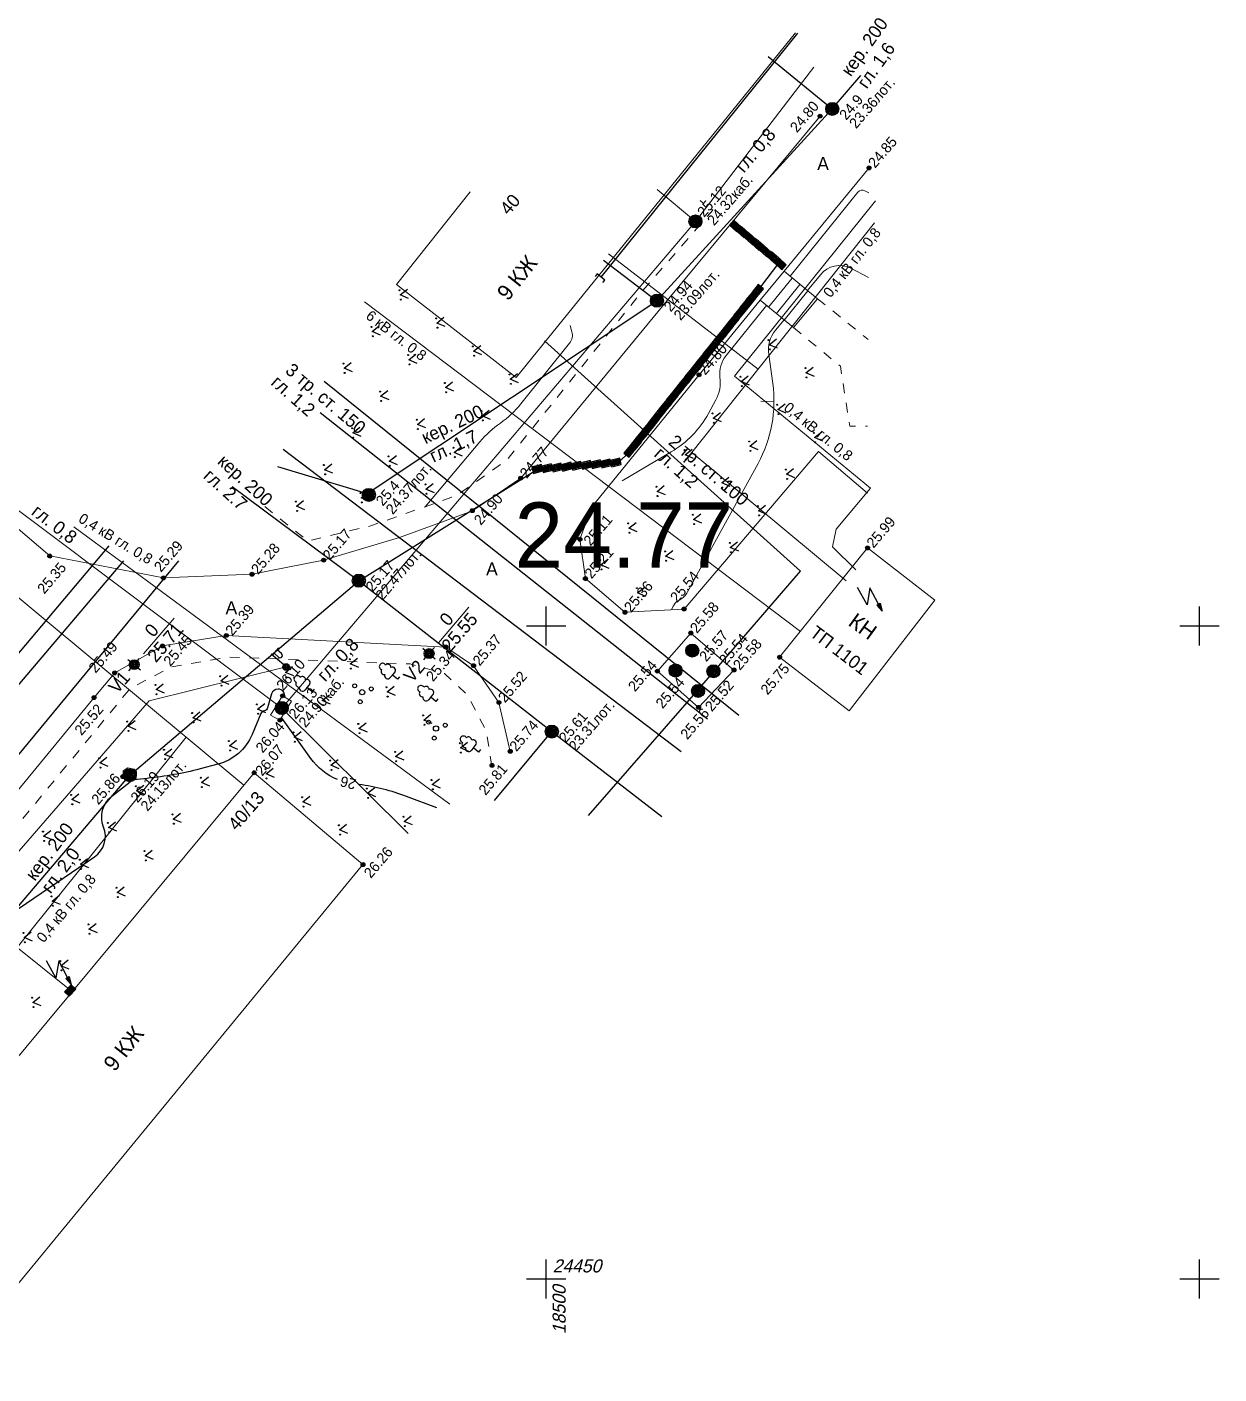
# Model space of a CAD drawing. Header units: metres. Extents: x 16881 to 20071, y 24181 to 25063.
# Drawn here: x 18460.3 to 18551.5, y 24442.7 to 24545.9 of the extents above; entities that cross this region are included whole.
import ezdxf
from ezdxf.enums import TextEntityAlignment as Align

# ---------------------------------------------------------------- set-up
doc = ezdxf.new("R2010")
doc.units = ezdxf.units.M
doc.linetypes.add('g5_01_5x1_5', pattern=[1.5, 0.75, -0.75])
for name, color, linetype in [('01_Геодезические пункты', 7, 'Continuous'), ('02_Сетка', 7, 'Continuous'), ('03_Здания и строения', 7, 'Continuous'), ('06_Инженерно-технические сооружения', 7, 'Continuous'), ('07_Объекты электропередачи', 7, 'Continuous'), ('10_Границы покрытий и угодий', 7, 'Continuous'), ('13_Растительность', 7, 'Continuous'), ('19_Горизонтали', 7, 'Continuous'), ('30_Канализация', 7, 'Continuous'), ('31_Водопровод', 7, 'Continuous'), ('32_Теплосеть', 7, 'Continuous'), ('33_Газопровод', 7, 'Continuous'), ('35_Телефон', 7, 'Continuous'), ('37_Кабель низкого напряжения', 7, 'Continuous'), ('38_Кабели высокого напряжения', 7, 'Continuous'), ('44_Крышки колодцев', 7, 'Continuous'), ('61_Отметки высоты поверхности', 7, 'Continuous'), ('Сетка', 7, 'Continuous')]:
    doc.layers.add(name, color=color, linetype=linetype)
doc.styles.add('LIKE11', font='bm431.shx')
doc.styles.add('LIKE14', font='p131.shx')
doc.styles.add('LIKE17', font='d431.shx')
doc.styles.add('LIKE32', font='peteri.shx')
doc.styles.add('LIKE36', font='pragmai.shx')
doc.styles.add('Line_GUGK', font='')
doc.styles.add('pragmai.shx', font='pragmai.shx')
doc.styles.get('Line_GUGK').set_extended_font_data('Bm431', italic=True)
doc.linetypes.add('g5_119_1', pattern='A,4,-1,[31,GUGK_2005.shx,S=0.1,R=0,X=0,Y=0],0.35,[31,GUGK_2005.shx,S=0.08,R=0,X=0,Y=0],3.3,[31,GUGK_2005.shx,S=0.08,R=180,X=0,Y=0],0.35,[31,GUGK_2005.shx,S=0.1,R=180,X=0,Y=0],-1', length=10)
doc.linetypes.add('g5_119_3', pattern='A,4,-1,[31,GUGK_2005.shx,S=0.1,R=0,X=0,Y=0],4,[31,GUGK_2005.shx,S=0.1,R=180,X=0,Y=0],-1', length=10)
doc.linetypes.add('g5_121_g', pattern='A,4,-0.4,["Г",Line_GUGK,S=1,R=0,X=0,Y=-0.5],-1.2,12', length=17.6)
doc.linetypes.add('g5_121_kl', pattern='A,4,-0.4,["Кл",Line_GUGK,S=1,R=0,X=0,Y=-0.5],-2.2,12', length=18.6)
doc.linetypes.add('g5_122_g', pattern='A,1,-1,1.5,-0.4,["Г",Line_GUGK,S=1,R=0,X=0,Y=-0.5],-1.5,1.5,-1,4,-1,4,-1,3', length=20.9)
doc.linetypes.add('g5_122_k', pattern='A,1,-1,1.5,-0.4,["К",Line_GUGK,S=1,R=0,X=0,Y=-0.5],-1.5,1.5,-1,4,-1,4,-1,3', length=20.9)
doc.linetypes.add('g5_122_kl', pattern='A,1,-1,1.5,-0.4,["Кл",Line_GUGK,S=1,R=0,X=0,Y=-0.5],-2.4,1.5,-1,4,-1,4,-1,3', length=21.8)
doc.linetypes.add('g5_122_t', pattern='A,1,-1,1.5,-0.4,["Т",Line_GUGK,S=1,R=0,X=0,Y=-0.5],-1.5,1.5,-1,4,-1,4,-1,3', length=20.9)
doc.linetypes.add('g5_122_v', pattern='A,1,-1,1.5,-0.4,["В",Line_GUGK,S=1,R=0,X=0,Y=-0.5],-1.5,1.5,-1,4,-1,4,-1,3', length=20.9)
doc.linetypes.add('g5_133_t', pattern='A,2,[27,GUGK_2005.shx,S=0.4,R=0,X=0,Y=0],2,-1,2,[27,GUGK_2005.shx,S=0.4,R=0,X=0,Y=0],2,-1,2,[27,GUGK_2005.shx,S=0.4,R=0,X=0,Y=0],2,-0.1,["V",Line_GUGK,S=1,R=0,X=0,Y=-0.5],-1', length=15.1)

# ---------------------------------------------------------------- blocks, each defined once
blk = doc.blocks.new('g5_012')
at = {"color": 92}
for points in [[(0, -1.5), (0, 1.5)], [(-1.5, 0), (1.5, 0)]]:
    blk.add_lwpolyline(points, dxfattribs=at)
blk = doc.blocks.new('g5_416')
at = {"color": 0}
blk.add_lwpolyline([(0.36, 0.6), (0, 0), (-0.36, 0.6)], dxfattribs=at)
for centre in [(-0.36, 0), (0.36, 0)]:
    blk.add_circle(centre, 0.0375, dxfattribs=at)
blk = doc.blocks.new('g5_330')
blk.add_hatch(color=0).paths.add_polyline_path([(0.15, 0, 1), (-0.15, 0, 1)])
at = {"color": 0}
blk.add_circle((0, 0), 0.15, dxfattribs=at)
blk = doc.blocks.new('g5_117kb')
h = blk.add_hatch(color=255)
h.paths.add_polyline_path([(0.04, 0.04), (0.46, 0.04, 0.367426), (0.04, 0.46)])
h.paths.add_polyline_path([(-0.04, 0.46, 0.367426), (-0.46, 0.04), (-0.04, 0.04)])
h.paths.add_polyline_path([(-0.04, -0.04), (-0.46, -0.04, 0.367426), (-0.04, -0.46)])
h.paths.add_polyline_path([(0.04, -0.46, 0.367426), (0.46, -0.04), (0.04, -0.04)])
at = {"color": 0}
for points in [[(-0.5, 0), (0.5, 0)], [(0, 0.5), (0, -0.5)]]:
    blk.add_lwpolyline(points, dxfattribs=at)
blk.add_circle((0, 0), 0.5, dxfattribs=at)
blk = doc.blocks.new('g5_128a')
h = blk.add_hatch(color=255)
h.paths.add_polyline_path([(-0.1625, 0.2125), (-0.3375, 0.2125), (-0.3375, -0.2125), (-0.1625, -0.2125)])
h.paths.add_polyline_path([(0.0875, 0.2125), (-0.0875, 0.2125), (-0.0875, -0.2125), (0.0875, -0.2125)])
h.paths.add_polyline_path([(0.3375, 0.2125), (0.1625, 0.2125), (0.1625, -0.2125), (0.3375, -0.2125)])
at = {"color": 0}
blk.add_lwpolyline([(-0.375, -0.25), (0.375, -0.25), (0.375, 0.25), (-0.375, 0.25)], close=True, dxfattribs=at)
for points in [[(-0.125, -0.25), (-0.125, 0.25)], [(0.125, -0.25), (0.125, 0.25)]]:
    blk.add_lwpolyline(points, dxfattribs=at)
blk = doc.blocks.new('g5_117sv')
h = blk.add_hatch(color=255)
h.paths.add_polyline_path([(-0.04, 0.46, 0.390634), (-0.46, 0, 0.11106), (-0.42, -0.2), (-0.04, 0.02)])
h.paths.add_polyline_path([(0.04, 0.02), (0.42, -0.2, 0.11106), (0.46, 0, 0.390634), (0.04, 0.46)])
h.paths.add_polyline_path([(-0.38, -0.26, 0.524447), (0.38, -0.26), (0, -0.04)])
at = {"color": 0}
for points in [[(0, 0.5), (0, 0)], [(0, 0), (-0.43, -0.25)], [(0.43, -0.25), (0, 0)]]:
    blk.add_lwpolyline(points, dxfattribs=at)
blk.add_circle((0, 0), 0.5, dxfattribs=at)
blk = doc.blocks.new('g5_121_7a')
at = {"color": 0, "lineweight": 30}
blk.add_lwpolyline([(0.25, 0.375), (0, 0.375), (0, -0.375), (0.25, -0.375)], dxfattribs=at)
blk = doc.blocks.new('g5_117t')
h = blk.add_hatch(color=255)
h.paths.add_polyline_path([(-0.04, -0.04), (-0.46, -0.04, 0.367426), (-0.04, -0.46)])
h.paths.add_polyline_path([(0.04, -0.46, 0.367426), (0.46, -0.04), (0.04, -0.04)])
h.paths.add_polyline_path([(0.46, 0.04, 0.921954), (-0.46, 0.04)])
at = {"color": 0}
for points in [[(-0.5, 0), (0.5, 0)], [(0, -0.5), (0, 0)]]:
    blk.add_lwpolyline(points, dxfattribs=at)
blk.add_circle((0, 0), 0.5, dxfattribs=at)
blk = doc.blocks.new('g5_112')
blk.add_hatch(color=0).paths.add_polyline_path([(0, 0), (0.08, 0.61), (0.36, 0.5)])
at = {"color": 0}
blk.add_lwpolyline([(0.22, 0.56), (0.75, 1.88), (-0.38, 1.2), (0.15, 2.6)], dxfattribs=at)
blk.add_lwpolyline([(0, 0), (0.08, 0.61), (0.36, 0.5)], close=True, dxfattribs=at)
blk = doc.blocks.new('g5_110_1c')
h = blk.add_hatch(color=255)
edge = h.paths.add_edge_path()
edge.add_arc((0, 0), 0.212, 0, 360)
edge = h.paths.add_edge_path(flags=16)
edge.add_arc((0, 0), 0.0975, 0, 360)
h = blk.add_hatch(color=0)
edge = h.paths.add_edge_path()
edge.add_arc((0, 0), 0.06, 0, 360)
at = {"color": 0}
for p, q in [((0, 0.25), (0, 1.5)), ((0, 1.38), (0.75, 1.38))]:
    blk.add_line(p, q, dxfattribs=at)
blk.add_lwpolyline([(0.2, 1.38), (0.2, 0.93, 1.040016), (0.55, 0.93), (0.55, 1.38)], format="xyb", dxfattribs=at)
for radius in [0.25, 0.06]:
    blk.add_circle((0, 0), radius, dxfattribs=at)
blk = doc.blocks.new('g5_005_1')
h = blk.add_hatch(color=255)
edge = h.paths.add_edge_path()
edge.add_arc((0, 0), 0.338, 0, 360)
edge = h.paths.add_edge_path(flags=16)
edge.add_arc((0, 0), 0.1, 0, 360)
at = {"color": 0}
for p, q in [((-0.625, 0), (-0.375, 0)), ((0, 0.625), (0, 0.375)), ((0.375, 0), (0.625, 0)), ((0, -0.375), (0, -0.625))]:
    blk.add_line(p, q, dxfattribs=at)
for radius in [0.375, 0.0625]:
    blk.add_circle((0, 0), radius, dxfattribs=at)
blk = doc.blocks.new('g5_394')
at = {"color": 0}
for centre, radius in [((0, 0), 0.2), ((0, 0.75), 0.15), ((-0.65, -0.37), 0.15), ((0.65, -0.37), 0.15)]:
    blk.add_circle(centre, radius, dxfattribs=at)
blk = doc.blocks.new('g5_367_1')
at = {"color": 0}
for points in [[(0, 0.5), (-0.26, 0.5)], [(0, 0.5), (0.26, 0.5)], [(0, 0), (0, 0.5)], [(0.25, 0), (0, 0)]]:
    blk.add_lwpolyline(points, dxfattribs=at)
for centre, start, end in [((-0.2, 1.16), 97.9406, 227.8197), ((0, 1.5), 90, 202.242), ((0, 1.5), 337.758, 90), ((0.2, 1.16), 312.1803, 82.0594), ((-0.26, 0.75), 115.6346, 270), ((0.26, 0.75), 270, 64.3654)]:
    blk.add_arc(centre, 0.25, start, end, dxfattribs=at)
blk = doc.blocks.new('g5_117kl')
h = blk.add_hatch(color=255)
h.paths.add_polyline_path([(0.42, 0.2, 0.633652), (-0.42, 0.2)])
h.paths.add_polyline_path([(-0.45, 0.12, 0.067116), (-0.46, 0, 0.067116), (-0.45, -0.12), (0.45, -0.12, 0.067116), (0.46, 0, 0.067116), (0.45, 0.12)])
h.paths.add_polyline_path([(-0.42, -0.2, 0.633652), (0.42, -0.2)])
at = {"color": 0}
for p, q in [((-0.47, 0.16), (0.47, 0.16)), ((-0.47, -0.16), (0.47, -0.16))]:
    blk.add_line(p, q, dxfattribs=at)
blk.add_circle((0, 0), 0.5, dxfattribs=at)
blk = doc.blocks.new('g5_113a')
blk.add_hatch(color=0).paths.add_polyline_path([(-0.375, 0), (0.375, 0), (0.375, 0.5), (-0.375, 0.5)])
at = {"color": 0}
blk.add_lwpolyline([(-0.375, 0), (0.375, 0), (0.375, 0.5), (-0.375, 0.5)], close=True, dxfattribs=at)
blk = doc.blocks.new('g_scratch')
at = {"color": 0, "linetype": 'ByBlock', "lineweight": 15}
blk.add_line((0, 0), (1, 0), dxfattribs=at)

msp = doc.modelspace()

# ---------------------------------------------------------------- linework, layer by layer
at = {"layer": '01_Геодезические пункты', "color": 7, "lineweight": 20, "flags": 128}
for points in [[(18494.09, 24501.44), (18491.76, 24498.72)], [(18471.53, 24500.6), (18469.19, 24497.87)]]:
    msp.add_lwpolyline(points, dxfattribs=at)
at = {"layer": '03_Здания и строения', "color": 7, "linetype": 'Continuous', "lineweight": 20, "flags": 128}
for points in [[(18519.1, 24545.41), (18497.7, 24519.03), (18488.55, 24526.16), (18494.18, 24533.25)], [(18517.87, 24497.61), (18523.19, 24493.51), (18529.74, 24501.99), (18524.6, 24505.98), (18517.87, 24497.61)], [(18477.66, 24488.76), (18444.31, 24448.67), (18439.88, 24452.41), (18408.3, 24414.86), (18403.63, 24418.76), (18376.53, 24386.5), (18385.52, 24379), (18412.15, 24410.84), (18416.55, 24407.21), (18449.1, 24446.15), (18453.65, 24442.43), (18485.97, 24481.74), (18477.66, 24488.76)]]:
    msp.add_lwpolyline(points, dxfattribs=at)
at = {"layer": '06_Инженерно-технические сооружения', "color": 7, "linetype": 'Continuous', "lineweight": 20, "flags": 128}
for points in [[(18518.21, 24527.16), (18520.76, 24525.06), (18518.93, 24522.85), (18516.39, 24524.94), (18518.21, 24527.16)], [(18517.03, 24524.41), (18518.83, 24526.64)], [(18517.63, 24523.92), (18519.43, 24526.15)], [(18518.22, 24523.43), (18520.02, 24525.67)], [(18508.52, 24496.54), (18511.08, 24499.46), (18514.38, 24496.63), (18511.67, 24493.77), (18508.52, 24496.54)], [(18478.91, 24493.16), (18479.83, 24494.65), (18480.51, 24494.25), (18479.63, 24492.79), (18478.91, 24493.16)], [(18468, 24489.13), (18467.64, 24488.9), (18467.62, 24488.46), (18467.84, 24488.17), (18468.26, 24488.13), (18468.63, 24488.41), (18468.65, 24488.83), (18468.48, 24489.03), (18468, 24489.13)]]:
    msp.add_lwpolyline(points, dxfattribs=at)
at = {"layer": '10_Границы покрытий и угодий', "color": 7, "linetype": 'Continuous', "lineweight": 20, "flags": 128}
for points in [[(18455.08, 24505.42), (18457.84, 24508.91), (18462.02, 24505.37), (18470.72, 24503.68), (18477.5, 24503.96), (18482.98, 24505.04), (18488.78, 24506.77), (18494.36, 24508.83), (18498.06, 24511.32), (18509.27, 24524.93), (18520.97, 24539.04)], [(18524.72, 24535.08), (18518.21, 24527.16), (18516.39, 24524.94), (18511.71, 24519.23), (18503.53, 24509.15), (18502.59, 24506.64), (18503.01, 24503.63), (18506.04, 24501.05), (18510.56, 24501.3)], [(18510.56, 24501.3), (18520.85, 24513.37), (18524.61, 24510.16)], [(18497.26, 24490.4), (18496.39, 24494.14), (18494.45, 24496.96), (18492.32, 24498.39), (18475.53, 24499.27), (18470.65, 24498.47), (18466.99, 24496.41), (18465.41, 24494.52), (18450.95, 24476.93), (18440.85, 24464.59), (18431.37, 24453.18), (18411.34, 24428.76)]]:
    msp.add_lwpolyline(points, dxfattribs=at)
at = {"layer": '10_Границы покрытий и угодий', "color": 7, "linetype": 'g5_01_5x1_5', "lineweight": 20, "flags": 128}
for points in [[(18478.48, 24509.14), (18481.75, 24506.51), (18486.59, 24507.67), (18493.13, 24509.97), (18497.01, 24512.71), (18507.37, 24525.65), (18512.75, 24531.83), (18511.79, 24532.57)], [(18520.76, 24525.06), (18524.66, 24521.95)], [(18518.93, 24522.85), (18522.52, 24519.9), (18523.24, 24515.3), (18524.61, 24515.29)], [(18495.84, 24489.3), (18495.42, 24491.98), (18494, 24494.7), (18492.23, 24496.36), (18489.59, 24497.09), (18475.72, 24497.62), (18471.25, 24496.85), (18468.15, 24495.19), (18452.18, 24475.8), (18442.21, 24463.31), (18431.75, 24450.49), (18435.57, 24447.29)]]:
    msp.add_lwpolyline(points, dxfattribs=at)
at = {"layer": '19_Горизонтали', "color": 32, "linetype": 'Continuous', "lineweight": 20, "flags": 128}
for points, elevation in [([(18524.71, 24533.17), (18524.4, 24533.33, 0.356841), (18523.87, 24533.22), (18518.67, 24526.78)], 25), ([(18524.68, 24526.68), (18523.32, 24527.39, 0.356842), (18520.99, 24526.9), (18520.01, 24525.68)], 25.5), ([(18505.83, 24511.11), (18509.58, 24513.33, 0.134577), (18512.42, 24516.27), (18512.99, 24517.31, 0.160802), (18513.31, 24519.05), (18513.31, 24519.05, -0.206699), (18513.77, 24520.7), (18516.87, 24524.54)], 25), ([(18509.6, 24501.24), (18509.72, 24501.51, -0.147667), (18510.1, 24501.92), (18510.23, 24502, 0.134576), (18510.83, 24502.61), (18516.22, 24512.45, 0.160804), (18517.35, 24518.58), (18517.04, 24520.8, -0.206702), (18517.55, 24522.64), (18518.21, 24523.45)], 25.5), ([(18501.85, 24523.02), (18501.98, 24522.53, -0.241152), (18501.8, 24521.66), (18498.06, 24517, -0.070126), (18496.51, 24515.54), (18496.51, 24515.54, 0.064104), (18494.94, 24514.1), (18490.75, 24509.13)], 25)]:
    msp.add_lwpolyline(points, format="xyb", dxfattribs=dict(at, elevation=elevation))
at = {"layer": '19_Горизонтали', "color": 32, "linetype": 'Continuous', "lineweight": 30, "elevation": 26, "flags": 128}
for points in [[(18480.04, 24494.55), (18479.97, 24494.84, 0.328204), (18479.59, 24495.15), (18479.5, 24495.16, 0.351), (18478.99, 24494.8), (18478.69, 24493.73, -0.290534), (18478.44, 24493.51), (18478.44, 24493.51, 0.258172), (18478.17, 24493.3), (18477.5, 24491.69, -0.233016), (18474.87, 24489.41), (18473.52, 24489.05, -0.022718), (18471.51, 24488.62), (18471.51, 24488.62, -0.012958), (18469.48, 24488.33), (18468.45, 24488.21)], [(18484.04, 24488.24, -0.141357), (18482, 24489.86), (18479.76, 24493)], [(18449.49, 24472.43), (18450.39, 24472.56, 0.111433), (18452.04, 24473.21), (18465.44, 24482.33, 0.351995), (18466.14, 24484.6), (18466.14, 24484.6, -0.332637), (18466.77, 24486.96), (18468.18, 24488.07)], [(18491.63, 24486.07), (18489.33, 24486.94, 0.055841), (18485.69, 24487.87, 0.055841)]]:
    msp.add_lwpolyline(points, format="xyb", dxfattribs=at)
at = {"layer": '30_Канализация', "color": 12, "linetype": 'g5_122_k', "lineweight": 30, "flags": 128}
for points in [[(18516.99, 24543.6), (18521.9, 24539.59), (18524.08, 24542.15)], [(18504.4, 24528.01), (18508.48, 24524.91), (18521.9, 24539.59)], [(18479.45, 24512.21), (18486.31, 24510.14), (18508.48, 24524.91)], [(18475.97, 24510.69), (18485.67, 24503.47), (18500.44, 24491.91)], [(18496.06, 24486.65), (18500.44, 24491.91), (18508.87, 24485.4)]]:
    msp.add_lwpolyline(points, dxfattribs=at)
at = {"layer": '30_Канализация', "color": 42, "linetype": 'g5_121_kl', "lineweight": 30, "elevation": 24.79, "flags": 128}
msp.add_lwpolyline([(18516.44, 24525.98), (18517.82, 24527.77)], dxfattribs=at)
at = {"layer": '30_Канализация', "color": 42, "linetype": 'g5_121_kl', "lineweight": 30, "flags": 128}
for points in [[(18505.58, 24512.58), (18506.33, 24513.25)], [(18485.67, 24503.47), (18499.34, 24512.02)]]:
    msp.add_lwpolyline(points, dxfattribs=at)
at = {"layer": '30_Канализация', "color": 42, "linetype": 'g5_122_kl', "lineweight": 30, "flags": 128}
msp.add_lwpolyline([(18360.07, 24384.76), (18396.32, 24430.46), (18409.25, 24436.69), (18431.6, 24464.32), (18440.83, 24456.45), (18468.14, 24488.57), (18485.67, 24503.47)], dxfattribs=at)
at = {"layer": '31_Водопровод', "color": 94, "linetype": 'g5_122_v', "lineweight": 30, "flags": 128}
for points in [[(18341.45, 24538.22), (18425.05, 24468.66), (18437.11, 24471.14), (18466.57, 24506.13)], [(18483.01, 24518.74), (18514.74, 24493.16)], [(18479.89, 24513.55), (18510.33, 24490.39)], [(18435.25, 24466.73), (18467.68, 24504.98)]]:
    msp.add_lwpolyline(points, dxfattribs=at)
at = {"layer": '32_Теплосеть', "color": 5, "linetype": 'g5_122_t', "lineweight": 30, "flags": 128}
for points in [[(18499.89, 24521.84), (18519.47, 24504.19)], [(18482.72, 24516.36), (18512.36, 24492.9)], [(18503.24, 24485.48), (18510.81, 24494.13), (18519.47, 24504.19)]]:
    msp.add_lwpolyline(points, dxfattribs=at)
at = {"layer": '33_Газопровод', "color": 132, "linetype": 'g5_121_g', "lineweight": 30, "flags": 128}
msp.add_lwpolyline([(18504.21, 24526.72), (18519.26, 24545.39)], dxfattribs=at)
at = {"layer": '33_Газопровод', "color": 132, "linetype": 'g5_122_g', "lineweight": 30, "flags": 128}
msp.add_lwpolyline([(18376.56, 24402.15), (18397.3, 24427.44), (18409.1, 24431.57), (18440.88, 24467.44), (18471.89, 24504.98)], dxfattribs=at)
at = {"layer": '35_Телефон', "color": 6, "linetype": 'g5_133_t', "lineweight": 20, "flags": 128}
for points in [[(18520.5, 24542.8), (18511.43, 24530.98), (18508.49, 24533.43)], [(18511.43, 24530.98), (18479.77, 24493.72), (18459.23, 24509.15)], [(18479.77, 24493.72), (18489.45, 24484.12)]]:
    msp.add_lwpolyline(points, dxfattribs=at)
at = {"layer": '37_Кабель низкого напряжения', "color": 1, "linetype": 'g5_119_3', "lineweight": 20, "flags": 128}
for points in [[(18342.46, 24558.5), (18363.56, 24539.77), (18386.34, 24519.37), (18420.9, 24490.33), (18449.55, 24471.11), (18469.63, 24494.27), (18480.11, 24496.86)], [(18525.22, 24532.56), (18514.43, 24519.14), (18524.84, 24510.55), (18522.21, 24507.42), (18521.92, 24506.06), (18523.7, 24504.29)], [(18522.96, 24503.46), (18511.15, 24513.29), (18525.13, 24530.86)], [(18516.22, 24519.67), (18504.78, 24528.49)], [(18453.59, 24507.18), (18476.87, 24487.81)], [(18492.64, 24486.35), (18463.85, 24507.6)], [(18463.4, 24472.26), (18459.53, 24475.39), (18472.45, 24491.49)]]:
    msp.add_lwpolyline(points, dxfattribs=at)
at = {"layer": '38_Кабели высокого напряжения', "color": 1, "linetype": 'g5_119_1', "lineweight": 20, "flags": 128}
msp.add_lwpolyline([(18519.46, 24499.59), (18486.1, 24524.82)], dxfattribs=at)

# ---------------------------------------------------------------- block references
at = {"layer": '01_Геодезические пункты', "color": 7, "linetype": 'Continuous', "lineweight": 20, "rotation": 49.42757553168038}
for p in [(18491.05, 24497.89, 25.55), (18468.48, 24497.04, 25.71)]:
    msp.add_blockref('g5_005_1', p, dxfattribs=at)
at = {"layer": '02_Сетка', "color": 92, "linetype": 'Continuous', "lineweight": 15, "ltscale": 0.5}
for p in [(18500, 24500), (18550, 24500), (18500, 24450), (18550, 24450)]:
    msp.add_blockref('g5_012', p, dxfattribs=at)
at = {"layer": '06_Инженерно-технические сооружения', "color": 7, "linetype": 'Continuous', "lineweight": 20}
for p, rotation in [((18514.48, 24530.63, 24.73), 137.8972527777778), ((18515.06, 24530.15, 24.73), 137.8972527777778), ((18515.63, 24529.67, 24.73), 137.8972527777778), ((18516.2, 24529.19, 24.75), 137.8972527777778), ((18516.78, 24528.7, 24.75), 137.8972527777778), ((18517.36, 24528.22, 24.77), 137.8972527777778), ((18517.94, 24527.72, 24.77), 137.8972532126398), ((18515.73, 24525.1, 24.78), 230.9635388888889), ((18516.2, 24525.69, 24.79), 230.9635388888889), ((18515.27, 24524.52, 24.75), 230.9635388888889), ((18514.34, 24523.35, 24.77), 230.9635388888889), ((18514.8, 24523.94, 24.75), 230.9635388888889), ((18513.4, 24522.17, 24.77), 230.9635388888889), ((18513.87, 24522.76, 24.76), 230.9635388888889), ((18512.46, 24521, 24.77), 230.9635388888889), ((18512.93, 24521.59, 24.77), 230.9635388888889), ((18512, 24520.41, 24.77), 230.9635388888889), ((18511.06, 24519.24, 24.77), 230.9635388888889), ((18511.53, 24519.82, 24.77), 230.9635388888889), ((18510.12, 24518.06, 24.77), 230.9635388888889), ((18510.59, 24518.65, 24.77), 230.9635388888889), ((18509.19, 24516.89, 24.73), 230.9635388888889), ((18509.65, 24517.47, 24.76), 230.9635388888889), ((18508.72, 24516.3, 24.75), 230.9635388888889), ((18507.79, 24515.12, 24.77), 230.9635388888889), ((18508.26, 24515.71, 24.75), 230.9635388888889), ((18506.86, 24513.95, 24.75), 230.9635388888889), ((18507.33, 24514.54, 24.75), 230.9635388888889), ((18506.39, 24513.37, 24.74), 230.9635389504776), ((18499.34, 24512.02, 24.73), 14.1338377312996), ((18500.09, 24512.08, 24.73), 14.13383888888889), ((18500.84, 24512.14, 24.74), 14.13383888888889), ((18501.59, 24512.2, 24.74), 14.13383888888889), ((18502.34, 24512.27, 24.73), 14.13383888888889), ((18503.09, 24512.33, 24.75), 14.13383888888889), ((18503.84, 24512.39, 24.72), 14.13383888888889), ((18504.58, 24512.45, 24.72), 14.13383888888889), ((18505.33, 24512.52, 24.76), 14.13383888888889)]:
    msp.add_blockref('g5_128a', p, dxfattribs=dict(at, rotation=rotation))
at = {"layer": '07_Объекты электропередачи', "color": 7, "linetype": 'Continuous', "lineweight": 20}
for name, p, rotation in [('g5_112', (18525.72, 24501.14), 49.46868666766576), ('g5_110_1c', (18480.11, 24496.86, 25.66), 49.42757553168038), ('g5_112', (18463.65, 24472.56), 49.46868666766576), ('g5_113a', (18463.4, 24472.26), 227.2329347764352)]:
    msp.add_blockref(name, p, dxfattribs=dict(at, rotation=rotation))
at = {"layer": '13_Растительность', "color": 92, "linetype": 'Continuous', "lineweight": 20, "ltscale": 0.5, "rotation": 277.5631784342272}
for p in [(18488.84, 24525.35), (18491.64, 24523.2), (18486.69, 24522.54), (18494.45, 24521.05), (18517.08, 24521.54), (18489.49, 24520.39), (18484.54, 24519.74), (18497.26, 24518.9), (18519.89, 24519.39), (18492.3, 24518.25), (18514.93, 24518.73), (18487.34, 24517.59), (18495.11, 24516.1), (18512.79, 24515.92), (18517.74, 24516.58), (18485.2, 24514.78), (18490.15, 24515.44), (18515.59, 24513.77), (18520.55, 24514.43), (18488, 24512.63), (18492.96, 24513.29), (18510.64, 24513.11), (18483.05, 24511.97), (18518.4, 24511.62), (18513.44, 24510.96), (18485.85, 24509.82), (18490.81, 24510.48), (18508.49, 24510.31), (18480.9, 24509.17), (18516.25, 24508.82), (18506.34, 24507.5), (18511.29, 24508.16), (18514.1, 24506.01), (18504.19, 24504.69), (18509.15, 24505.35), (18507, 24502.54), (18480.06, 24496.45), (18485.02, 24497.1), (18470.15, 24495.13), (18475.11, 24495.79), (18482.87, 24494.3), (18487.83, 24494.95), (18477.92, 24493.64), (18468, 24492.32), (18472.96, 24492.98), (18485.68, 24492.15), (18490.64, 24492.8), (18480.72, 24491.49), (18470.81, 24490.17), (18475.77, 24490.83), (18488.49, 24490), (18493.44, 24490.66), (18465.85, 24489.51), (18483.53, 24489.34), (18473.62, 24488.02), (18478.57, 24488.68), (18491.29, 24487.85), (18468.66, 24487.37), (18486.34, 24487.19), (18463.7, 24486.71), (18481.38, 24486.53), (18471.47, 24485.22), (18489.14, 24485.04), (18461.55, 24483.9), (18466.51, 24484.56), (18484.19, 24484.38), (18464.36, 24481.75), (18469.32, 24482.41), (18467.17, 24479.6), (18462.21, 24478.94), (18465.02, 24476.79), (18460.06, 24476.14), (18462.87, 24473.99), (18460.72, 24471.18)]:
    msp.add_blockref('g5_416', p, dxfattribs=at)
at = {"layer": '13_Растительность', "color": 92, "linetype": 'Continuous', "lineweight": 20, "rotation": 49.46868666766576}
for name, p in [('g5_367_1', (18488.63, 24495.92)), ('g5_367_1', (18482.1, 24494.97)), ('g5_394', (18485.92, 24494.93)), ('g5_367_1', (18491.56, 24494.22)), ('g5_394', (18491.58, 24492.15)), ('g5_367_1', (18494.82, 24490.35))]:
    msp.add_blockref(name, p, dxfattribs=at)
at = {"layer": '19_Горизонтали', "color": 32, "linetype": 'Continuous', "lineweight": -3, "rotation": 178.6920101225205}
msp.add_blockref('g_scratch', (18517.44, 24517.19, 25.5), dxfattribs=at)
at = {"layer": '33_Газопровод', "color": 7, "linetype": 'Continuous', "lineweight": 20, "rotation": 231.1354320039291}
msp.add_blockref('g5_121_7a', (18504.21, 24526.72), dxfattribs=at)
at = {"layer": '44_Крышки колодцев', "color": 7, "linetype": 'Continuous', "lineweight": 20}
for name, p, rotation in [('g5_117kb', (18521.9, 24539.59, 24.9), 49.42757553168038), ('g5_117sv', (18511.43, 24530.98, 25.12), 49.46868666766576), ('g5_117kb', (18508.48, 24524.91, 24.94), 49.42757553168038), ('g5_117kb', (18486.44, 24510.04, 25.4), 49.46868666766576), ('g5_117kb', (18485.67, 24503.47, 25.17), 49.42757553168038), ('g5_117t', (18511.19, 24498.12, 25.57), 49.42757553168038), ('g5_117t', (18509.91, 24496.59, 25.54), 49.42757553168038), ('g5_117t', (18512.81, 24496.53, 25.54), 49.42757553168038), ('g5_117t', (18511.63, 24495.03, 25.52), 49.42757553168038), ('g5_117sv', (18479.77, 24493.72, 26.13), 49.42757553168038), ('g5_117kb', (18500.44, 24491.91, 25.61), 49.42757553168038), ('g5_117kl', (18468.14, 24488.57, 26.19), 49.42757553168038)]:
    msp.add_blockref(name, p, dxfattribs=dict(at, rotation=rotation))
at = {"layer": '61_Отметки высоты поверхности', "color": 7, "linetype": 'Continuous', "lineweight": 20}
for p, rotation in [((18520.97, 24539.04, 24.8), 49.42757553168038), ((18524.72, 24535.08, 24.85), 49.42757553168038), ((18511.71, 24519.23, 24.8), 49.42757553168038), ((18498.06, 24511.32, 24.77), 49.42757553168038), ((18494.36, 24508.83, 24.9), 49.42757553168038), ((18502.59, 24506.64, 25.11), 49.42757553168038), ((18524.6, 24505.98, 25.99), 49.42757553168038), ((18462.02, 24505.35), 320.1837874390728), ((18482.98, 24505.04, 25.17), 49.42757553168038), ((18470.72, 24503.68, 25.29), 49.42757553168038), ((18477.5, 24503.96, 25.29), 49.42757553168038), ((18503.01, 24503.63, 25.21), 49.42757553168038), ((18506.04, 24501.05, 25.36), 49.42757553168038), ((18510.56, 24501.3, 25.54), 49.42757553168038), ((18511.08, 24499.46, 25.58), 49.42757553168038), ((18470.65, 24498.47, 25.45), 49.42757553168038), ((18475.53, 24499.27, 25.39), 49.42757553168038), ((18492.32, 24498.39, 25.34), 49.42757553168038), ((18517.87, 24497.61, 25.75), 49.42757553168038), ((18466.99, 24496.41, 25.49), 49.42757553168038), ((18494.45, 24496.96, 25.37), 49.42757553168038), ((18508.52, 24496.54, 25.54), 49.42757553168038), ((18514.38, 24496.63, 25.58), 49.42757553168038), ((18465.41, 24494.52, 25.52), 49.42757553168038), ((18479.83, 24494.65, 26.09), 49.42757553168038), ((18496.39, 24494.14, 25.52), 49.42757553168038), ((18511.67, 24493.77, 25.57), 49.42757553168038), ((18479.63, 24492.79, 26.04), 49.42757553168038), ((18497.26, 24490.4, 25.74), 49.42757553168038), ((18495.86, 24489.32), 320.1837874390728), ((18467.62, 24488.46, 26.16), 49.42757553168038), ((18477.66, 24488.76, 26.07), 49.42757553168038), ((18485.99, 24481.73), 320.1837874390728)]:
    msp.add_blockref('g5_330', p, dxfattribs=dict(at, rotation=rotation))

# ---------------------------------------------------------------- texts
at = {"color": 7, "linetype": 'Continuous', "lineweight": 15, "ltscale": 0.5, "style": 'LIKE11'}
for s, rotation, p in [('23.36лот.', 49.4276, (18523.73, 24538.03)), ('24.9', 49.4276, (18522.97, 24538.68)), ('24.32каб.', 49.4687, (18512.86, 24530.6)), ('25.12', 49.4687, (18512.1, 24531.25)), ('23.09лот.', 49.4276, (18510.3, 24523.34)), ('24.94', 49.4276, (18509.54, 24524)), ('24.37лот.', 49.4687, (18488.27, 24508.48)), ('25.4', 49.4687, (18487.51, 24509.13)), ('25.17', 49.4276, (18486.73, 24502.56)), ('22.47лот.', 49.4276, (18487.49, 24501.91)), ('25.57', 49.4276, (18512.26, 24497.21)), ('25.54', 49.4276, (18513.77, 24496.96)), ('24.90каб.', 49.4276, (18481.59, 24492.16)), ('25.54', 49.4276, (18508.92, 24493.62)), ('25.52', 49.4276, (18512.69, 24493.39)), ('26.13', 49.4276, (18480.83, 24492.81)), ('23.31лот.', 49.4276, (18502.27, 24490.35)), ('25.61', 49.4276, (18501.51, 24491)), ('24.13лот.', 49.4276, (18469.5, 24485.76)), ('26.19', 49.4276, (18468.74, 24486.41))]:
    msp.add_text(s, height=0.8, rotation=rotation, dxfattribs=at).set_placement(p)
at = {"color": 6, "linetype": 'ByBlock', "lineweight": 60, "insert": (18497.59, 24509.46), "char_height": 5, "attachment_point": 1}
msp.add_mtext_dynamic_manual_height_columns('24.77', width=22.4107, gutter_width=12.5, heights=[0], dxfattribs=at)
at = {"layer": '01_Геодезические пункты', "color": 7, "linetype": 'Continuous', "lineweight": 20, "ltscale": 0.5, "style": 'LIKE36'}
for s, p in [('0', (18492.52, 24499.92)), ('25.55', (18492.66, 24497.93)), ('0', (18469.95, 24499.07)), ('25.71', (18470.15, 24497.14)), ('V2', (18489.75, 24495.6)), ('V1', (18467.18, 24494.75))]:
    msp.add_text(s, height=1, rotation=49.4276, dxfattribs=at).set_placement(p)
at = {"layer": '03_Здания и строения', "color": 7, "linetype": 'Continuous', "lineweight": 15}
for s, height, rotation, style, p in [('40', 1, 49.1051, 'LIKE36', (18497.13, 24531.4)), ('9 КЖ', 1.2, 51.6682, 'LIKE14', (18497.09, 24524.83)), ('КН', 1.2, 324.1028, 'LIKE14', (18523.04, 24500.1)), ('ТП 1101', 1, 322.5256, 'LIKE11', (18520.11, 24499.3)), ('40/13', 1, 49.1051, 'LIKE36', (18476.33, 24484.26)), ('9 КЖ', 1.2, 51.6682, 'LIKE14', (18466.98, 24465.81))]:
    msp.add_text(s, height=height, rotation=rotation, dxfattribs=dict(at, style=style)).set_placement(p)
at = {"layer": '10_Границы покрытий и угодий', "color": 7, "linetype": 'Continuous', "lineweight": 15, "style": 'LIKE11'}
for p in [(18520.75, 24534.91), (18495.41, 24503.87), (18475.47, 24500.9)]:
    msp.add_text('А', height=1, dxfattribs=at).set_placement(p)
at = {"layer": '19_Горизонтали', "color": 32, "linetype": 'Continuous', "lineweight": 15, "style": 'pragmai.shx'}
msp.add_text('26', height=0.8, rotation=166.2599, dxfattribs=at).set_placement((18484.85, 24487.99, 26), align=Align.MIDDLE_CENTER)
at = {"layer": '30_Канализация', "color": 12, "linetype": 'Continuous', "lineweight": 15, "style": 'LIKE32'}
for s, rotation, p in [('кер. 200', 54.771, (18523.31, 24542.01)), ('гл. 1,6', 54.771, (18524.54, 24541.07)), ('кер. 200', 25.677, (18490.77, 24513.91)), ('гл. 1,7', 25.677, (18491.39, 24512.49)), ('кер. 200', 317.7132, (18474.78, 24512.49)), ('гл. 2.7', 317.7132, (18473.7, 24511.38))]:
    msp.add_text(s, height=1, rotation=rotation, dxfattribs=at).set_placement(p)
at = {"layer": '30_Канализация', "color": 42, "linetype": 'Continuous', "lineweight": 15, "style": 'LIKE32'}
for s, p in [('кер. 200', (18460.88, 24480.41)), ('гл. 2,0', (18462.08, 24479.44))]:
    msp.add_text(s, height=1, rotation=53.3085, dxfattribs=at).set_placement(p)
at = {"layer": '32_Теплосеть', "color": 5, "linetype": 'Continuous', "lineweight": 15, "style": 'LIKE32'}
for s, rotation, p in [('3 тр. ст. 150', 319.6517, (18479.97, 24519.45)), ('гл. 1,2', 318.5764, (18478.87, 24518.53)), ('2 тр. ст. 100', 319.6517, (18509.29, 24513.97)), ('гл. 1,2', 318.5764, (18508.19, 24513.05))]:
    msp.add_text(s, height=1, rotation=rotation, dxfattribs=at).set_placement(p)
at = {"layer": '35_Телефон', "color": 6, "linetype": 'Continuous', "lineweight": 15, "style": 'LIKE32'}
for rotation, p in [(49.606, (18515.14, 24534.64)), (322.3629, (18460.54, 24508.59)), (46.8832, (18483.1, 24495.67))]:
    msp.add_text('гл. 0,8', height=1, rotation=rotation, dxfattribs=at).set_placement(p)
at = {"layer": '37_Кабель низкого напряжения', "color": 1, "linetype": 'Continuous', "lineweight": 15, "style": 'LIKE32'}
for rotation, p in [(52.0857, (18521.77, 24525.08)), (320.9257, (18518.12, 24516.59)), (328.5205, (18464.15, 24508.01)), (50.2812, (18461.55, 24475.69))]:
    msp.add_text('0,4 кВ гл. 0,8', height=0.8, rotation=rotation, dxfattribs=at).set_placement(p)
at = {"layer": '38_Кабели высокого напряжения', "color": 1, "linetype": 'Continuous', "lineweight": 15, "style": 'LIKE32'}
msp.add_text('6 кВ гл. 0,8', height=0.8, rotation=322.1613, dxfattribs=at).set_placement((18486.14, 24523.61))
at = {"layer": '61_Отметки высоты поверхности', "color": 7, "linetype": 'Continuous', "lineweight": 15, "ltscale": 0.5, "style": 'LIKE17'}
for s, p in [('24.80', (18519.2, 24537.73)), ('24.85', (18525.18, 24535.01)), ('24.80', (18512.18, 24519.16)), ('24.77', (18498.52, 24511.25)), ('24.90', (18495.01, 24507.66)), ('25.11', (18503.4, 24506.07)), ('25.99', (18525.06, 24505.91)), ('25.17', (18483.44, 24504.97)), ('25.29', (18470.53, 24504.07)), ('25.28', (18477.96, 24503.89)), ('25.21', (18503.48, 24503.56)), ('25.35', (18461.6, 24502.4, 4.27)), ('25.54', (18510.03, 24501.74)), ('25.36', (18506.5, 24500.98)), ('25.58', (18511.55, 24499.39)), ('25.39', (18475.99, 24499.2)), ('25.49', (18465.53, 24496.34)), ('25.45', (18471.25, 24496.85)), ('25.37', (18494.92, 24496.89)), ('25.58', (18514.84, 24496.56)), ('25.34', (18491.35, 24495.69)), ('26.10', (18479.89, 24495, 26)), ('25.54', (18506.81, 24494.92)), ('25.75', (18516.95, 24494.67)), ('25.52', (18496.86, 24494.07)), ('25.52', (18464.45, 24491.56)), ('25.56', (18510.81, 24491.25)), ('26.04', (18478.31, 24490.22)), ('25.74', (18497.73, 24490.33)), ('26.07', (18478.28, 24488.46)), ('25.81', (18495.37, 24486.98, 4.27)), ('25.86', (18465.74, 24486.26)), ('26.26', (18486.59, 24480.63, 4.27))]:
    msp.add_text(s, height=0.8, rotation=49.4276, dxfattribs=at).set_placement(p)
at = {"layer": 'Сетка', "color": 3, "oblique": 15}
msp.add_text('24450', height=1, dxfattribs=at).set_placement((18500.5, 24450.5))
msp.add_text('18500', height=1, rotation=90, dxfattribs=at).set_placement((18500.5, 24449.5), align=Align.TOP_RIGHT)

doc.saveas('drawing.dxf')
